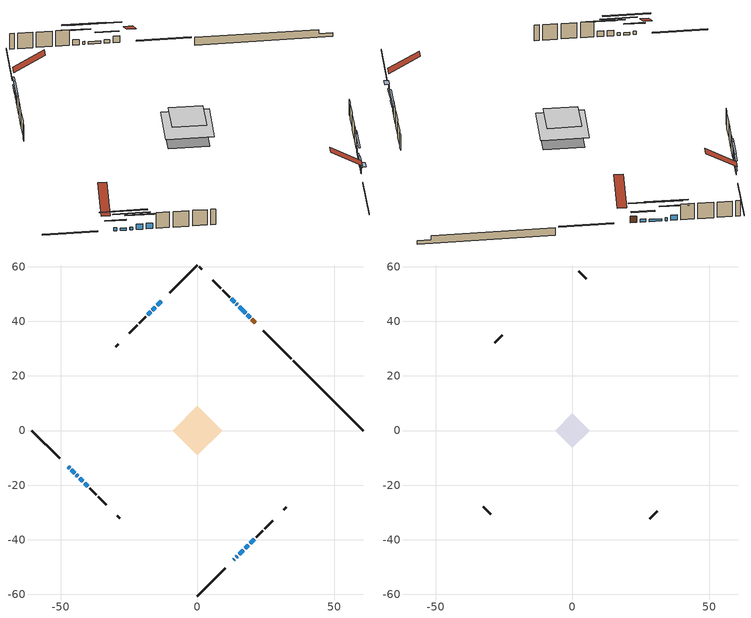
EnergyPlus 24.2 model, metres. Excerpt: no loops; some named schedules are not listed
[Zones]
conditioned space
 floor outside (Floor1 construction): -0.65,0 0,0.65 0.65,0 0,-0.65 z0.76
 floor adiabatic (AdiabaticFloorConstruction): -9.01,0 0,9.01 9.01,0 0,-9.01 z3.2
 floor foundation (Slab1 construction): -6.39,1.29 -1.29,6.39 6.39,-1.29 1.29,-6.39 z-1.68
 wall outside (RimJoist1 construction): 0,-60.62 10.24,-50.38 / -60.62,0 -50.38,-10.24 / 0,60.62 -10.24,50.38 / 34.39,26.23 24.15,36.47 z0.76:1.06
 wall outside (AdiabaticWallConstruction 1): 21.12,39.5 19.9,40.72 z0.76:2.79
 wall outside (AdiabaticWallConstruction): 13.27,-47.35 13.45,-47.17 / -17.17,43.45 -18.25,42.37 z0.76:2.79; 14.11,-46.51 14.61,-46.01 / 19.25,41.37 18.24,42.38 z0.76:1.78; 15.27,-45.35 16.83,-43.79 / 19.29,-41.33 20.85,-39.77 / 13.58,47.04 12.38,48.24 z0.76:2.39; -47.35,-13.27 -46.81,-13.81 / 14.63,45.99 14.24,46.38 z0.76:1.68; -13.27,47.35 -14.81,45.81 z0.76:1.98; 17.48,-43.14 18.63,-41.99 / -46.15,-14.47 -45,-15.62 / 17.59,43.03 15.29,45.33 / -44.35,-16.27 -43.81,-16.81 z0.76:1.52; -43.15,-17.47 -42,-18.62 z0.76:2.44; -41.35,-19.27 -40.16,-20.46 z0.76:2.46; -15.47,45.15 -16.51,44.11 z0.76:2.28
 wall outside (Wall1 construction): 21.51,-39.11 23.99,-36.63 / -39.5,-21.12 -37.02,-23.6 / -18.9,41.72 -21.38,39.24 / 11.72,48.9 9.24,51.38 z0.76:5.64
 wall outside (Wall2 construction): 24.65,-35.97 27.61,-33.01 / -36.37,-24.25 -33.41,-27.21 / -22.04,38.58 -25,35.62 / 8.58,52.04 5.62,55 z0.76:5.64
 wall outside (Wall4 construction): 31.67,-28.95 32.57,-28.05 / -29.34,-31.28 -28.44,-32.18 / -29.06,31.56 -29.97,30.65 / 1.56,59.06 0.66,59.96 z0.76:5.64
 wall foundation (FoundationWall1 construction): 35.05,25.57,-1.68 35.05,25.57,0.76 58.06,2.56,0.76 58.06,2.56,-0.61 60.62,0,-0.61 60.62,0,-1.68
 window (WindowConstruction 12): 13.27,-47.35 13.45,-47.17 z0.76:2.79
 window (WindowConstruction 7): 14.11,-46.51 14.61,-46.01 z0.76:1.77
 window (WindowConstruction 8): 15.27,-45.35 16.83,-43.79 z0.76:2.38
 window (WindowConstruction 9): -47.35,-13.27 -46.81,-13.81 z0.76:1.67
 window (WindowConstruction 10): -13.27,47.35 -14.81,45.81 z0.76:1.98
 window (WindowConstruction 11): 19.25,41.37 18.24,42.38 z0.76:1.77
 window (WindowConstruction 14): 17.49,-43.13 18.63,-41.99 z0.76:1.52
 window (WindowConstruction 15): -46.15,-14.47 -45,-15.61 z0.76:1.52
 window (WindowConstruction 16): 17.59,43.03 15.29,45.33 z0.76:1.52
 window (WindowConstruction 13): 14.63,45.99 14.24,46.38 z0.76:1.67
 window (WindowConstruction): 19.29,-41.33 20.85,-39.77 z0.76:2.38
 window (WindowConstruction 1): -44.35,-16.27 -43.81,-16.81 z0.76:1.52
 window (WindowConstruction 2): -43.15,-17.47 -42,-18.62 z0.76:2.44
 window (WindowConstruction 3): -41.35,-19.27 -40.16,-20.46 z0.76:2.46
 window (WindowConstruction 4): -15.47,45.15 -16.51,44.11 z0.76:2.28
 window (WindowConstruction 5): -17.17,43.45 -18.25,42.37 z0.76:2.79
 window (WindowConstruction 6): 13.58,47.04 12.38,48.24 z0.76:2.38
 door (Door): 21.12,39.5 19.9,40.72 z0.76:2.79
 ceiling adiabatic (AdiabaticFloorConstruction): 0,-9.01 9.01,0 0,9.01 -9.01,0 z3.2
attic - vented
 floor to conditioned space (Floor2 construction Reversed): -6.37,0 0,6.37 6.37,0 0,-6.37 z5.64
 wall outside (Wall3 construction): 28.26,-32.36 31.01,-29.61 / -32.75,-27.87 -30,-30.62 / -25.66,34.96 -28.41,32.21 / 4.97,55.65 2.22,58.4 z0.76:5.64
 roof outside (Roof1 construction): 12.61,-48.01,5.64 6.7,-42.09,10.52 4.98,-43.8,10.52 10.9,-49.72,5.64; -48.01,-12.61,5.64 -42.09,-6.7,10.52 -43.8,-4.98,10.52 -49.72,-10.9,5.64; -12.61,48.01,5.64 -6.7,42.09,10.52 -4.98,43.8,10.52 -10.9,49.72,5.64; 21.78,38.84,5.64 15.86,32.92,10.52 17.57,31.21,10.52 23.49,37.13,5.64
shading: 13.99,-46.63 12.73,-47.89 13.6,-48.75 14.85,-47.5 z3.55; 14.82,-45.8 13.9,-46.72 14.19,-47.02 15.11,-46.09 z2.07; 17.04,-43.58 15.05,-45.56 15.35,-45.86 17.33,-43.87 z2.68; -45.08,-15.54 -49.08,-11.54 -49.29,-11.76 -45.29,-15.75 z4.12; -15.03,45.59 -13.06,47.56 -13.27,47.77 -15.24,45.81 z2.28; 16.52,44.1 20.97,39.65 21.18,39.86 16.73,44.31 z4.22; 18.84,-41.77 17.27,-43.35 17.49,-43.56 19.06,-41.99 z1.82; -41.12,-19.5 -50.03,-10.58 -50.25,-10.8 -41.33,-19.71 z7.01; 11.41,49.21 21.47,39.15 21.68,39.36 11.62,49.42 z7.01; 10.36,50.26 18.51,42.11 18.73,42.32 10.57,50.47 z7.16; 22.79,-37.83 17.35,-43.27 17.64,-43.56 23.08,-38.12 z5.12; -40.58,-20.04 -47.58,-13.04 -47.79,-13.25 -40.79,-20.25 z6.09; -39.85,-20.77 -45.31,-15.31 -45.52,-15.52 -40.06,-20.99 z5.49; -38,-22.62 -43.5,-17.12 -43.71,-17.33 -38.21,-22.83 z5.51; -18.45,42.17 -13.53,47.09 -13.74,47.3 -18.66,42.38 z5.02; -20.18,40.44 -15.23,45.39 -15.44,45.6 -20.4,40.65 z5.53; 10.22,50.4 15.74,44.88 15.95,45.09 10.43,50.61 z5.44
[Building]
Building 1: Terrain=Suburbs
[Site:Location]
Halifax Intl AP_NS: Latitude {deg}=44.88; Longitude {deg}=-63.51; Time Zone {hr}=-4; Elevation {m}=145; Keep Site Location Information=Yes
[Site:GroundTemperature:Shallow]
3.15511, 1.33576, 1.19006, 2.05344, 5.51939, 8.9692, 11.96, 13.8546, 14.0156, 12.4746, 9.56009, 6.2161
[Site:WaterMainsTemperature]
Calculation Method=Schedule; Temperature Schedule=mains temperature schedule
[Material] Roughness=Rough; Thermal Absorptance=0.9
Name | Thickness {m} | Conductivity {W/m-K} | Density {kg/m3} | Specific Heat {J/kg-K} | Solar Absorptance | Visible Absorptance
asphalt or fiberglass shingles | 0.00635 | 0.162714 | 1121.4 | 1465.45 | 0.4 | 0.4
ceiling loosefill ins | 0.254 | 0.0480833 | 16.02 | 1046.75 | 0.7 | 0.7
ceiling stud and cavity | 0.1397 | 0.205005 | 65.682 | 1177.47 | 0.7 | 0.7
concrete 4.0 in. | 0.1016 | 1.803125 | 2242.8 | 837.4 | 0.7 | 0.7
concrete 8.0 in. | 0.2032 | 1.803125 | 2242.8 | 837.4 | 0.7 | 0.7
door material | 0.04445 | 0.0451087 | 512.64 | 1214.23 | 0.7 | 0.7
floor covering | 0.0127 | 0.0433444 | 54.468 | 1339.84 | 0.6 | 0.6
floor rigid ins | 0.103632 | 0.029427 | 32.04 | 1214.23 | 0.7 | 0.7
floor rigid ins 1; wall rigid ins 1 | 0.512978 | 0.029427 | 32.04 | 1214.23 | 0.7 | 0.7
floor stud and cavity | 0.1397 | 0.209225 | 92.3553 | 1139.71 | 0.7 | 0.7
floor stud and cavity 1 | 0.1397 | 1.75129 | 37.0049 | 1207.88 | 0.7 | 0.7
furniture material conditioned space 1 | 0.1524 | 0.115458 | 640.8 | 1214.23 | 0.6 | 0.6
gypsum board | 0.0127 | 0.160291 | 801 | 837.4 | 0.6 | 0.6
osb sheathing 0.5 in. | 0.0127 | 0.115458 | 512.64 | 1214.23 | 0.7 | 0.7
osb sheathing 0.75 in. | 0.01905 | 0.115458 | 512.64 | 1214.23 | 0.7 | 0.7
osb sheathing 2.0 in. | 0.0508 | 0.115458 | 512.64 | 1214.23 | 0.7 | 0.7
rim joist rigid ins; slab rigid ins; wall rigid ins | 0.051816 | 0.029427 | 32.04 | 1214.23 | 0.7 | 0.7
rim joist stud and cavity | 0.0508 | 0.0402607 | 125.044 | 1163.47 | 0.6 | 0.6
wall stud and cavity | 0.1397 | 0.165635 | 139.0536 | 1170.24 | 0.7 | 0.7
wall stud and cavity 1 | 0.1397 | 0.207153 | 139.0536 | 1170.24 | 0.7 | 0.7
wall stud and cavity 2 | 0.0889 | 6.9971 | 50.32683 | 1063.81 | 0.6 | 0.6
wall stud and cavity 3 | 0.1397 | 0.391346 | 139.0536 | 1170.24 | 0.7 | 0.7
wall stud and cavity 4 | 0.0889 | 0.380278 | 52.3479 | 1209.89 | 0.7 | 0.7
wall stud and cavity 5 | 0.0889 | 0.391764 | 83.0341 | 1211.67 | 0.7 | 0.7
wood siding | 0.0254 | 0.102417 | 544.68 | 1172.36 | 0.4 | 0.4
wood siding 1 | 0.00254 | 0.102417 | 544.68 | 1172.36 | 0.4 | 0.4
wood siding 2; wood siding 3; wood siding 4 | 0.0254 | 0.102417 | 544.68 | 1172.36 | 0.7 | 0.7
[WindowMaterial:SimpleGlazingSystem]
Name | U-Factor {W/m2-K} | Solar Heat Gain Coefficient
WindowMaterial | 1.94983 | 0.59
WindowMaterial 1 | 2.19284 | 0.43
WindowMaterial 10 | 2.109377 | 0.47
WindowMaterial 11 | 1.97765 | 0.56
WindowMaterial 12 | 2.0685 | 0.51
WindowMaterial 2 | 1.97992 | 0.57
WindowMaterial 3 | 1.975944 | 0.58
WindowMaterial 4 | 2.00036 | 0.56
WindowMaterial 5 | 2.06282 | 0.54
WindowMaterial 6 | 1.97822 | 0.57
WindowMaterial 7 | 2.14401 | 0.46
WindowMaterial 8 | 2.15423 | 0.46
WindowMaterial 9 | 2.061114 | 0.52
[Construction]
AdiabaticFloorConstruction: floor stud and cavity 1, floor rigid ins 1, osb sheathing 0.75 in., floor covering
AdiabaticWallConstruction: wood siding 3, wall rigid ins 1, wall stud and cavity 4, gypsum board
AdiabaticWallConstruction 1: wood siding 4, wall rigid ins 1, wall stud and cavity 4, gypsum board
Door: door material
Floor1 construction: floor stud and cavity, floor rigid ins, osb sheathing 0.75 in., floor covering
Floor2 construction Reversed: gypsum board, ceiling stud and cavity, ceiling loosefill ins
FoundationWall1 construction: concrete 8.0 in.
furniture construction conditioned space 1: furniture material conditioned space 1
PartitionWallConstruction: gypsum board, wall stud and cavity 5, gypsum board
RimJoist1 construction: wood siding 2, rim joist rigid ins, osb sheathing 2.0 in., rim joist stud and cavity
Roof1 construction: asphalt or fiberglass shingles
Slab1 construction: slab rigid ins, concrete 4.0 in.
Wall1 construction: wood siding, wall rigid ins, osb sheathing 0.5 in., wall stud and cavity, gypsum board
Wall2 construction: wood siding, wall rigid ins, osb sheathing 0.5 in., wall stud and cavity 1, gypsum board
Wall3 construction: wood siding 1, wall stud and cavity 2
Wall4 construction: wood siding, wall rigid ins, osb sheathing 0.5 in., wall stud and cavity 3, gypsum board
WindowConstruction; WindowConstruction 8: WindowMaterial
WindowConstruction 1: WindowMaterial 1
WindowConstruction 10: WindowMaterial 9
WindowConstruction 11; WindowConstruction 7: WindowMaterial 7
WindowConstruction 12: WindowMaterial 10
WindowConstruction 13: WindowMaterial 11
WindowConstruction 14; WindowConstruction 15; WindowConstruction 16: WindowMaterial 12
WindowConstruction 2: WindowMaterial 2
WindowConstruction 3: WindowMaterial 3
WindowConstruction 4: WindowMaterial 4
WindowConstruction 5: WindowMaterial 5
WindowConstruction 6: WindowMaterial 6
WindowConstruction 9: WindowMaterial 8
[Zone] Multiplier=1; Part of Total Floor Area=Yes
Name | Volume {m3}
attic - vented | 61.3337
conditioned space | 627.1
[Space]
Name | Zone | Volume {m3}
attic - vented 1 | attic - vented | 61.3337
conditioned space 1 | conditioned space | 627.1
[ZoneInfiltration:EffectiveLeakageArea]
infil attic - vented 1: Zone or Space=attic - vented 1; Schedule=Always On Discrete; Effective Air Leakage Area {cm2}=2905.07; Stack Coefficient=0.000678633; Wind Coefficient=1.7601e-05
[ZoneMixing]
whole house fan mix: Zone or Space=attic - vented; Schedule=Always On Continuous; Design Flow Rate Calculation Method=Flow/Zone; Design Flow Rate {m3/s}=0; Source Zone or Space=conditioned space
[SurfaceProperty:ExposedFoundationPerimeter]
Slab1: Exposed Perimeter Calculation Method=TotalExposedPerimeter; Total Exposed Perimeter {m}=36.16
[InternalMass] Zone or ZoneList=conditioned space; Space or SpaceList=conditioned space 1
Name | Construction | Surface Area {m2}
furniture mass conditioned space 1 | furniture construction conditioned space 1 | 96.5652
partition wall mass | PartitionWallConstruction | 241.413
[Lights]
interior lighting: Zone or ZoneList or Space or SpaceList=conditioned space 1; Schedule=interior lighting schedule; Design Level Calculation Method=LightingLevel; Lighting Level {W}=343.2; Return Air Fraction=0; Fraction Radiant=0.6; Fraction Visible=0.2; Fraction Replaceable=1
[People]
occupants: Zone or ZoneList or Space or SpaceList=conditioned space 1; Number of People Schedule=occupants schedule; Number of People Calculation Method=People; Number of People=3; Fraction Radiant=0.314171; Sensible Heat Fraction=0.56303; Activity Level Schedule=occupants activity schedule; Carbon Dioxide Generation Rate {m3/s-W}=0; Enable ASHRAE 55 Comfort Warnings=No; Mean Radiant Temperature Calculation Type=EnclosureAveraged
[ElectricEquipment] Zone or ZoneList or Space or SpaceList=conditioned space 1; Design Level Calculation Method=EquipmentLevel
Name | Schedule | Design Level {W} | Fraction Latent | Fraction Radiant | Fraction Lost
clothes dryer | clothes dryer schedule | 140.772 | 0.015 | 0.081 | 0.85
clothes washer | clothes washer schedule | 32.1985 | 0.03 | 0.162 | 0.7
cooking range | cooking range schedule | 215.147 | 0.08 | 0.432 | 0.2
dishwasher | dishwasher schedule | 66.8632 | 0.3 | 0.18 | 0.4
fridge | fridge schedule | 72.9452 | 0 | 0.6 | 0
mech vent bath fan 0 | mech vent bath fan 0 schedule | 75.3 | 0 | 0 | 1
mech vent house fan | mech vent house fan schedule | 36 | 0 | 0 | 0.5
mech vent house fan cfis | mech vent house fan cfis schedule | 0 | 0 | 0 | 0
misc plug loads | misc plug loads schedule | 494.7 | 0.045 | 0.513 | 0.1
whole house fan | Always On Discrete | 0 | 0 | 0 | 1
[OtherEquipment] Zone or ZoneList or Space or SpaceList=conditioned space 1; Design Level Calculation Method=EquipmentLevel
Name | Fuel Type | Schedule | Design Level {W} | Fraction Latent | Fraction Radiant | Fraction Lost
clothes dryer 1 | Electricity | clothes dryer schedule | 0 | 0.015 | 0.081 | 0.85
cooking range 1 | Electricity | cooking range schedule | 0 | 0.08 | 0.432 | 0.2
general water use latent | None | general water use schedule | 62.594 | 1 | 0 | 0
general water use sensible | None | general water use schedule | -61.6891 | 0 | 0.6 | 0
mech vent house fan latent load | None | Always On Discrete | 0 | 1 | 0 | 0
mech vent house fan sensible load | None | Always On Discrete | 0 | 0 | 0 | 0
water heater energy adjustment1 | Electricity | Always On Discrete | 0.01 | 0 | 0 | 1
[ZoneInfiltration:DesignFlowRate] Zone or ZoneList or Space or SpaceList=conditioned space 1; Schedule=Always On Discrete; Design Flow Rate Calculation Method=Flow/Zone; Design Flow Rate {m3/s}=0
infil flow; natural vent flow; whole house fan flow
[Foundation:Kiva]
Foundation Kiva 1: Initial Indoor Air Temperature {C}=18; Wall Height Above Grade {m}=0.759988; Wall Depth Below Slab {m}=0.2032
[Foundation:Kiva:Settings]
Soil Conductivity {W/m-K}=0.849921; Soil Density {kg/m3}=1842.3; Soil Specific Heat {J/kg-K}=418.7; Ground Solar Absorptivity=0.9; Ground Thermal Absorptivity=0.9; Ground Surface Roughness {m}=0.03; Far-Field Width {m}=40; Deep-Ground Boundary Condition=ZeroFlux; Deep-Ground Depth {m}=40; Minimum Cell Dimension {m}=0.2; Maximum Cell Growth Coefficient=3; Simulation Timestep=Timestep
[Exterior:Lights]
exterior lighting: Schedule=exterior lighting schedule; Design Level {W}=75.6
[Schedule:Constant]
Name | Hourly Value
Always On Continuous; mech vent house fan schedule; mech vent house fan cfis schedule; Always On Discrete | 1
occupants activity schedule | 117.228
fridge schedule | 0
[Schedule:Week:Daily]
interior lighting schedule Week Rule - Jan1-Jan27: interior lighting schedule day, interior lighting schedule day, interior lighting schedule day, interior lighting schedule day, interior lighting schedule day, interior lighting schedule day, interior lighting schedule day, interior lighting schedule default day, interior lighting schedule default day, interior lighting schedule default day, interior lighting schedule default day, interior lighting schedule default day
interior lighting schedule Week Rule - Jan28-Feb3: interior lighting schedule day, interior lighting schedule day, interior lighting schedule day, interior lighting schedule day, interior lighting schedule day 1, interior lighting schedule day 1, interior lighting schedule day 1, interior lighting schedule default day, interior lighting schedule default day, interior lighting schedule default day, interior lighting schedule default day, interior lighting schedule default day
interior lighting schedule Week Rule - Feb4-Feb24: interior lighting schedule day 1, interior lighting schedule day 1, interior lighting schedule day 1, interior lighting schedule day 1, interior lighting schedule day 1, interior lighting schedule day 1, interior lighting schedule day 1, interior lighting schedule default day, interior lighting schedule default day, interior lighting schedule default day, interior lighting schedule default day, interior lighting schedule default day
interior lighting schedule Week Rule - Feb25-Mar3: interior lighting schedule day 1, interior lighting schedule day 1, interior lighting schedule day 1, interior lighting schedule day 1, interior lighting schedule day 2, interior lighting schedule day 2, interior lighting schedule day 2, interior lighting schedule default day, interior lighting schedule default day, interior lighting schedule default day, interior lighting schedule default day, interior lighting schedule default day
interior lighting schedule Week Rule - Mar4-Mar31: interior lighting schedule day 2, interior lighting schedule day 2, interior lighting schedule day 2, interior lighting schedule day 2, interior lighting schedule day 2, interior lighting schedule day 2, interior lighting schedule day 2, interior lighting schedule default day, interior lighting schedule default day, interior lighting schedule default day, interior lighting schedule default day, interior lighting schedule default day
interior lighting schedule Week Rule - Apr1-Apr28: interior lighting schedule day 3, interior lighting schedule day 3, interior lighting schedule day 3, interior lighting schedule day 3, interior lighting schedule day 3, interior lighting schedule day 3, interior lighting schedule day 3, interior lighting schedule default day, interior lighting schedule default day, interior lighting schedule default day, interior lighting schedule default day, interior lighting schedule default day
interior lighting schedule Week Rule - Apr29-May5: interior lighting schedule day 3, interior lighting schedule day 3, interior lighting schedule day 4, interior lighting schedule day 4, interior lighting schedule day 4, interior lighting schedule day 4, interior lighting schedule day 4, interior lighting schedule default day, interior lighting schedule default day, interior lighting schedule default day, interior lighting schedule default day, interior lighting schedule default day
interior lighting schedule Week Rule - May6-May26: interior lighting schedule day 4, interior lighting schedule day 4, interior lighting schedule day 4, interior lighting schedule day 4, interior lighting schedule day 4, interior lighting schedule day 4, interior lighting schedule day 4, interior lighting schedule default day, interior lighting schedule default day, interior lighting schedule default day, interior lighting schedule default day, interior lighting schedule default day
interior lighting schedule Week Rule - May27-Jun2: interior lighting schedule day 4, interior lighting schedule day 4, interior lighting schedule day 4, interior lighting schedule day 4, interior lighting schedule day 4, interior lighting schedule day 5, interior lighting schedule day 5, interior lighting schedule default day, interior lighting schedule default day, interior lighting schedule default day, interior lighting schedule default day, interior lighting schedule default day
interior lighting schedule Week Rule - Jun3-Jun30: interior lighting schedule day 5, interior lighting schedule day 5, interior lighting schedule day 5, interior lighting schedule day 5, interior lighting schedule day 5, interior lighting schedule day 5, interior lighting schedule day 5, interior lighting schedule default day, interior lighting schedule default day, interior lighting schedule default day, interior lighting schedule default day, interior lighting schedule default day
interior lighting schedule Week Rule - Jul1-Jul28: interior lighting schedule day 6, interior lighting schedule day 6, interior lighting schedule day 6, interior lighting schedule day 6, interior lighting schedule day 6, interior lighting schedule day 6, interior lighting schedule day 6, interior lighting schedule default day, interior lighting schedule default day, interior lighting schedule default day, interior lighting schedule default day, interior lighting schedule default day
interior lighting schedule Week Rule - Jul29-Aug4: interior lighting schedule day 6, interior lighting schedule day 6, interior lighting schedule day 6, interior lighting schedule day 7, interior lighting schedule day 7, interior lighting schedule day 7, interior lighting schedule day 7, interior lighting schedule default day, interior lighting schedule default day, interior lighting schedule default day, interior lighting schedule default day, interior lighting schedule default day
interior lighting schedule Week Rule - Aug5-Aug25: interior lighting schedule day 7, interior lighting schedule day 7, interior lighting schedule day 7, interior lighting schedule day 7, interior lighting schedule day 7, interior lighting schedule day 7, interior lighting schedule day 7, interior lighting schedule default day, interior lighting schedule default day, interior lighting schedule default day, interior lighting schedule default day, interior lighting schedule default day
interior lighting schedule Week Rule - Aug26-Sep1: interior lighting schedule day 7, interior lighting schedule day 7, interior lighting schedule day 7, interior lighting schedule day 7, interior lighting schedule day 7, interior lighting schedule day 7, interior lighting schedule day 8, interior lighting schedule default day, interior lighting schedule default day, interior lighting schedule default day, interior lighting schedule default day, interior lighting schedule default day
interior lighting schedule Week Rule - Sep2-Sep29: interior lighting schedule day 8, interior lighting schedule day 8, interior lighting schedule day 8, interior lighting schedule day 8, interior lighting schedule day 8, interior lighting schedule day 8, interior lighting schedule day 8, interior lighting schedule default day, interior lighting schedule default day, interior lighting schedule default day, interior lighting schedule default day, interior lighting schedule default day
interior lighting schedule Week Rule - Sep30-Oct6: interior lighting schedule day 8, interior lighting schedule day 9, interior lighting schedule day 9, interior lighting schedule day 9, interior lighting schedule day 9, interior lighting schedule day 9, interior lighting schedule day 9, interior lighting schedule default day, interior lighting schedule default day, interior lighting schedule default day, interior lighting schedule default day, interior lighting schedule default day
interior lighting schedule Week Rule - Oct7-Oct27: interior lighting schedule day 9, interior lighting schedule day 9, interior lighting schedule day 9, interior lighting schedule day 9, interior lighting schedule day 9, interior lighting schedule day 9, interior lighting schedule day 9, interior lighting schedule default day, interior lighting schedule default day, interior lighting schedule default day, interior lighting schedule default day, interior lighting schedule default day
interior lighting schedule Week Rule - Oct28-Nov3: interior lighting schedule day 9, interior lighting schedule day 9, interior lighting schedule day 9, interior lighting schedule day 9, interior lighting schedule day 10, interior lighting schedule day 10, interior lighting schedule day 10, interior lighting schedule default day, interior lighting schedule default day, interior lighting schedule default day, interior lighting schedule default day, interior lighting schedule default day
interior lighting schedule Week Rule - Nov4-Nov24: interior lighting schedule day 10, interior lighting schedule day 10, interior lighting schedule day 10, interior lighting schedule day 10, interior lighting schedule day 10, interior lighting schedule day 10, interior lighting schedule day 10, interior lighting schedule default day, interior lighting schedule default day, interior lighting schedule default day, interior lighting schedule default day, interior lighting schedule default day
interior lighting schedule Week Rule - Nov25-Dec1: interior lighting schedule day 10, interior lighting schedule day 10, interior lighting schedule day 10, interior lighting schedule day 10, interior lighting schedule day 10, interior lighting schedule day 10, interior lighting schedule day 11, interior lighting schedule default day, interior lighting schedule default day, interior lighting schedule default day, interior lighting schedule default day, interior lighting schedule default day
interior lighting schedule Week Rule - Dec2-Dec31: interior lighting schedule day 11, interior lighting schedule day 11, interior lighting schedule day 11, interior lighting schedule day 11, interior lighting schedule day 11, interior lighting schedule day 11, interior lighting schedule day 11, interior lighting schedule default day, interior lighting schedule default day, interior lighting schedule default day, interior lighting schedule default day, interior lighting schedule default day
occupants schedule Week Rule - Jan1-Dec31: occupants schedule day, occupants schedule day, occupants schedule day, occupants schedule day, occupants schedule day, occupants schedule day, occupants schedule day, occupants schedule default day, occupants schedule default day, occupants schedule default day, occupants schedule default day, occupants schedule default day
clothes dryer schedule Week Rule - Jan1-Dec31: clothes dryer schedule day, clothes dryer schedule day, clothes dryer schedule day, clothes dryer schedule day, clothes dryer schedule day, clothes dryer schedule day, clothes dryer schedule day, clothes dryer schedule default day, clothes dryer schedule default day, clothes dryer schedule default day, clothes dryer schedule default day, clothes dryer schedule default day
clothes washer schedule Week Rule - Jan1-Dec31: clothes washer schedule day, clothes washer schedule day, clothes washer schedule day, clothes washer schedule day, clothes washer schedule day, clothes washer schedule day, clothes washer schedule day, clothes washer schedule default day, clothes washer schedule default day, clothes washer schedule default day, clothes washer schedule default day, clothes washer schedule default day
cooking range schedule Week Rule - Jan1-Dec31: cooking range schedule day, cooking range schedule day, cooking range schedule day, cooking range schedule day, cooking range schedule day, cooking range schedule day, cooking range schedule day, cooking range schedule default day, cooking range schedule default day, cooking range schedule default day, cooking range schedule default day, cooking range schedule default day
dishwasher schedule Week Rule - Jan1-Dec31: dishwasher schedule day, dishwasher schedule day, dishwasher schedule day, dishwasher schedule day, dishwasher schedule day, dishwasher schedule day, dishwasher schedule day, dishwasher schedule default day, dishwasher schedule default day, dishwasher schedule default day, dishwasher schedule default day, dishwasher schedule default day
mech vent bath fan 0 schedule Week Rule - Jan1-Dec31: mech vent bath fan 0 schedule day, mech vent bath fan 0 schedule day, mech vent bath fan 0 schedule day, mech vent bath fan 0 schedule day, mech vent bath fan 0 schedule day, mech vent bath fan 0 schedule day, mech vent bath fan 0 schedule day, mech vent bath fan 0 schedule default day, mech vent bath fan 0 schedule default day, mech vent bath fan 0 schedule default day, mech vent bath fan 0 schedule default day, mech vent bath fan 0 schedule default day
misc plug loads schedule Week Rule - Jan1-Dec31: misc plug loads schedule day, misc plug loads schedule day, misc plug loads schedule day, misc plug loads schedule day, misc plug loads schedule day, misc plug loads schedule day, misc plug loads schedule day, misc plug loads schedule default day, misc plug loads schedule default day, misc plug loads schedule default day, misc plug loads schedule default day, misc plug loads schedule default day
general water use schedule Week Rule - Jan1-Dec31: general water use schedule day, general water use schedule day, general water use schedule day, general water use schedule day, general water use schedule day, general water use schedule day, general water use schedule day, general water use schedule default day, general water use schedule default day, general water use schedule default day, general water use schedule default day, general water use schedule default day
exterior lighting schedule Week Rule - Jan1-Jan27: exterior lighting schedule day, exterior lighting schedule day, exterior lighting schedule day, exterior lighting schedule day, exterior lighting schedule day, exterior lighting schedule day, exterior lighting schedule day, exterior lighting schedule default day, exterior lighting schedule default day, exterior lighting schedule default day, exterior lighting schedule default day, exterior lighting schedule default day
exterior lighting schedule Week Rule - Jan28-Feb3: exterior lighting schedule day, exterior lighting schedule day, exterior lighting schedule day, exterior lighting schedule day, exterior lighting schedule day 1, exterior lighting schedule day 1, exterior lighting schedule day 1, exterior lighting schedule default day, exterior lighting schedule default day, exterior lighting schedule default day, exterior lighting schedule default day, exterior lighting schedule default day
exterior lighting schedule Week Rule - Feb4-Feb24: exterior lighting schedule day 1, exterior lighting schedule day 1, exterior lighting schedule day 1, exterior lighting schedule day 1, exterior lighting schedule day 1, exterior lighting schedule day 1, exterior lighting schedule day 1, exterior lighting schedule default day, exterior lighting schedule default day, exterior lighting schedule default day, exterior lighting schedule default day, exterior lighting schedule default day
exterior lighting schedule Week Rule - Feb25-Mar3: exterior lighting schedule day 1, exterior lighting schedule day 1, exterior lighting schedule day 1, exterior lighting schedule day 1, exterior lighting schedule day 2, exterior lighting schedule day 2, exterior lighting schedule day 2, exterior lighting schedule default day, exterior lighting schedule default day, exterior lighting schedule default day, exterior lighting schedule default day, exterior lighting schedule default day
exterior lighting schedule Week Rule - Mar4-Mar31: exterior lighting schedule day 2, exterior lighting schedule day 2, exterior lighting schedule day 2, exterior lighting schedule day 2, exterior lighting schedule day 2, exterior lighting schedule day 2, exterior lighting schedule day 2, exterior lighting schedule default day, exterior lighting schedule default day, exterior lighting schedule default day, exterior lighting schedule default day, exterior lighting schedule default day
exterior lighting schedule Week Rule - Apr1-Apr28: exterior lighting schedule day 3, exterior lighting schedule day 3, exterior lighting schedule day 3, exterior lighting schedule day 3, exterior lighting schedule day 3, exterior lighting schedule day 3, exterior lighting schedule day 3, exterior lighting schedule default day, exterior lighting schedule default day, exterior lighting schedule default day, exterior lighting schedule default day, exterior lighting schedule default day
exterior lighting schedule Week Rule - Apr29-May5: exterior lighting schedule day 3, exterior lighting schedule day 3, exterior lighting schedule day 4, exterior lighting schedule day 4, exterior lighting schedule day 4, exterior lighting schedule day 4, exterior lighting schedule day 4, exterior lighting schedule default day, exterior lighting schedule default day, exterior lighting schedule default day, exterior lighting schedule default day, exterior lighting schedule default day
exterior lighting schedule Week Rule - May6-May26: exterior lighting schedule day 4, exterior lighting schedule day 4, exterior lighting schedule day 4, exterior lighting schedule day 4, exterior lighting schedule day 4, exterior lighting schedule day 4, exterior lighting schedule day 4, exterior lighting schedule default day, exterior lighting schedule default day, exterior lighting schedule default day, exterior lighting schedule default day, exterior lighting schedule default day
exterior lighting schedule Week Rule - May27-Jun2: exterior lighting schedule day 4, exterior lighting schedule day 4, exterior lighting schedule day 4, exterior lighting schedule day 4, exterior lighting schedule day 4, exterior lighting schedule day 5, exterior lighting schedule day 5, exterior lighting schedule default day, exterior lighting schedule default day, exterior lighting schedule default day, exterior lighting schedule default day, exterior lighting schedule default day
exterior lighting schedule Week Rule - Jun3-Jun30: exterior lighting schedule day 5, exterior lighting schedule day 5, exterior lighting schedule day 5, exterior lighting schedule day 5, exterior lighting schedule day 5, exterior lighting schedule day 5, exterior lighting schedule day 5, exterior lighting schedule default day, exterior lighting schedule default day, exterior lighting schedule default day, exterior lighting schedule default day, exterior lighting schedule default day
exterior lighting schedule Week Rule - Jul1-Jul28: exterior lighting schedule day 6, exterior lighting schedule day 6, exterior lighting schedule day 6, exterior lighting schedule day 6, exterior lighting schedule day 6, exterior lighting schedule day 6, exterior lighting schedule day 6, exterior lighting schedule default day, exterior lighting schedule default day, exterior lighting schedule default day, exterior lighting schedule default day, exterior lighting schedule default day
exterior lighting schedule Week Rule - Jul29-Aug4: exterior lighting schedule day 6, exterior lighting schedule day 6, exterior lighting schedule day 6, exterior lighting schedule day 7, exterior lighting schedule day 7, exterior lighting schedule day 7, exterior lighting schedule day 7, exterior lighting schedule default day, exterior lighting schedule default day, exterior lighting schedule default day, exterior lighting schedule default day, exterior lighting schedule default day
exterior lighting schedule Week Rule - Aug5-Aug25: exterior lighting schedule day 7, exterior lighting schedule day 7, exterior lighting schedule day 7, exterior lighting schedule day 7, exterior lighting schedule day 7, exterior lighting schedule day 7, exterior lighting schedule day 7, exterior lighting schedule default day, exterior lighting schedule default day, exterior lighting schedule default day, exterior lighting schedule default day, exterior lighting schedule default day
exterior lighting schedule Week Rule - Aug26-Sep1: exterior lighting schedule day 7, exterior lighting schedule day 7, exterior lighting schedule day 7, exterior lighting schedule day 7, exterior lighting schedule day 7, exterior lighting schedule day 7, exterior lighting schedule day 8, exterior lighting schedule default day, exterior lighting schedule default day, exterior lighting schedule default day, exterior lighting schedule default day, exterior lighting schedule default day
exterior lighting schedule Week Rule - Sep2-Sep29: exterior lighting schedule day 8, exterior lighting schedule day 8, exterior lighting schedule day 8, exterior lighting schedule day 8, exterior lighting schedule day 8, exterior lighting schedule day 8, exterior lighting schedule day 8, exterior lighting schedule default day, exterior lighting schedule default day, exterior lighting schedule default day, exterior lighting schedule default day, exterior lighting schedule default day
[Schedule:Year]
interior lighting schedule: interior lighting schedule Week Rule - Jan1-Jan27, 1, 1, 1, 27, interior lighting schedule Week Rule - Jan28-Feb3, 1, 28, 2, 3, interior lighting schedule Week Rule - Feb4-Feb24, 2, 4, 2, 24, interior lighting schedule Week Rule - Feb25-Mar3, 2, 25, 3, 3, interior lighting schedule Week Rule - Mar4-Mar31, 3, 4, 3, 31, interior lighting schedule Week Rule - Apr1-Apr28, 4, 1, 4, 28, interior lighting schedule Week Rule - Apr29-May5, 4, 29, 5, 5, interior lighting schedule Week Rule - May6-May26, 5, 6, 5, 26, interior lighting schedule Week Rule - May27-Jun2, 5, 27, 6, 2, interior lighting schedule Week Rule - Jun3-Jun30, 6, 3, 6, 30, interior lighting schedule Week Rule - Jul1-Jul28, 7, 1, 7, 28, interior lighting schedule Week Rule - Jul29-Aug4, 7, 29, 8, 4, interior lighting schedule Week Rule - Aug5-Aug25, 8, 5, 8, 25, interior lighting schedule Week Rule - Aug26-Sep1, 8, 26, 9, 1, interior lighting schedule Week Rule - Sep2-Sep29, 9, 2, 9, 29, interior lighting schedule Week Rule - Sep30-Oct6, 9, 30, 10, 6, interior lighting schedule Week Rule - Oct7-Oct27, 10, 7, 10, 27, interior lighting schedule Week Rule - Oct28-Nov3, 10, 28, 11, 3, interior lighting schedule Week Rule - Nov4-Nov24, 11, 4, 11, 24, interior lighting schedule Week Rule - Nov25-Dec1, 11, 25, 12, 1, interior lighting schedule Week Rule - Dec2-Dec31, 12, 2, 12, 31
occupants schedule: occupants schedule Week Rule - Jan1-Dec31, 1, 1, 12, 31
clothes dryer schedule: clothes dryer schedule Week Rule - Jan1-Dec31, 1, 1, 12, 31
clothes washer schedule: clothes washer schedule Week Rule - Jan1-Dec31, 1, 1, 12, 31
cooking range schedule: cooking range schedule Week Rule - Jan1-Dec31, 1, 1, 12, 31
dishwasher schedule: dishwasher schedule Week Rule - Jan1-Dec31, 1, 1, 12, 31
mech vent bath fan 0 schedule: mech vent bath fan 0 schedule Week Rule - Jan1-Dec31, 1, 1, 12, 31
misc plug loads schedule: misc plug loads schedule Week Rule - Jan1-Dec31, 1, 1, 12, 31
general water use schedule: general water use schedule Week Rule - Jan1-Dec31, 1, 1, 12, 31
exterior lighting schedule: exterior lighting schedule Week Rule - Jan1-Jan27, 1, 1, 1, 27, exterior lighting schedule Week Rule - Jan28-Feb3, 1, 28, 2, 3, exterior lighting schedule Week Rule - Feb4-Feb24, 2, 4, 2, 24, exterior lighting schedule Week Rule - Feb25-Mar3, 2, 25, 3, 3, exterior lighting schedule Week Rule - Mar4-Mar31, 3, 4, 3, 31, exterior lighting schedule Week Rule - Apr1-Apr28, 4, 1, 4, 28, exterior lighting schedule Week Rule - Apr29-May5, 4, 29, 5, 5, exterior lighting schedule Week Rule - May6-May26, 5, 6, 5, 26, exterior lighting schedule Week Rule - May27-Jun2, 5, 27, 6, 2, exterior lighting schedule Week Rule - Jun3-Jun30, 6, 3, 6, 30, exterior lighting schedule Week Rule - Jul1-Jul28, 7, 1, 7, 28, exterior lighting schedule Week Rule - Jul29-Aug4, 7, 29, 8, 4, exterior lighting schedule Week Rule - Aug5-Aug25, 8, 5, 8, 25, exterior lighting schedule Week Rule - Aug26-Sep1, 8, 26, 9, 1, exterior lighting schedule Week Rule - Sep2-Sep29, 9, 2, 9, 29, exterior lighting schedule Week Rule - Sep30-Oct6, 9, 30, 10, 6, exterior lighting schedule Week Rule - Oct7-Oct27, 10, 7, 10, 27, exterior lighting schedule Week Rule - Oct28-Nov3, 10, 28, 11, 3, exterior lighting schedule Week Rule - Nov4-Nov24, 11, 4, 11, 24, exterior lighting schedule Week Rule - Nov25-Dec1, 11, 25, 12, 1, exterior lighting schedule Week Rule - Dec2-Dec31, 12, 2, 12, 31
[Schedule:Compact]
mains temperature schedule: Through: 01/01, For: AllDays, Until: 24:00, 7.41, Through: 01/02, For: AllDays, Until: 24:00, 7.34833, Through: 01/03, For: AllDays, Until: 24:00, 7.28778, Through: 01/04, For: AllDays, Until: 24:00, 7.22889, Through: 01/05, For: AllDays, Until: 24:00, 7.17056, Through: 01/06, For: AllDays, Until: 24:00, 7.11333, Through: 01/07, For: AllDays, Until: 24:00, 7.05722, Through: 01/08, For: AllDays, Until: 24:00, 7.00167, Through: 01/09, For: AllDays, Until: 24:00, 6.94778, Through: 01/10, For: AllDays, Until: 24:00, 6.895, Through: 01/11, For: AllDays, Until: 24:00, 6.84333, Through: 01/12, For: AllDays, Until: 24:00, 6.79278, Through: 01/13, For: AllDays, Until: 24:00, 6.74389, Through: 01/14, For: AllDays, Until: 24:00, 6.69556, Through: 01/15, For: AllDays, Until: 24:00, 6.64889, Through: 01/16, For: AllDays, Until: 24:00, 6.60278, Through: 01/17, For: AllDays, Until: 24:00, 6.55833, Through: 01/18, For: AllDays, Until: 24:00, 6.515, Through: 01/19, For: AllDays, Until: 24:00, 6.47333, Through: 01/20, For: AllDays, Until: 24:00, 6.43278, Through: 01/21, For: AllDays, Until: 24:00, 6.39333, Through: 01/22, For: AllDays, Until: 24:00, 6.355, Through: 01/23, For: AllDays, Until: 24:00, 6.31833, Through: 01/24, For: AllDays, Until: 24:00, 6.28278, Through: 01/25, For: AllDays, Until: 24:00, 6.24889, Through: 01/26, For: AllDays, Until: 24:00, 6.21611, Through: 01/27, For: AllDays, Until: 24:00, 6.18444, Through: 01/28, For: AllDays, Until: 24:00, 6.15444, Through: 01/29, For: AllDays, Until: 24:00, 6.12556, Through: 01/30, For: AllDays, Until: 24:00, 6.09833, Through: 01/31, For: AllDays, Until: 24:00, 6.07222, Through: 02/01, For: AllDays, Until: 24:00, 6.04778, Through: 02/02, For: AllDays, Until: 24:00, 6.02444, Through: 02/03, For: AllDays, Until: 24:00, 6.00278, Through: 02/04, For: AllDays, Until: 24:00, 5.98222, Through: 02/05, For: AllDays, Until: 24:00, 5.96333, Through: 02/06, For: AllDays, Until: 24:00, 5.94556, Through: 02/07, For: AllDays, Until: 24:00, 5.92944, Through: 02/08, For: AllDays, Until: 24:00, 5.915, Through: 02/09, For: AllDays, Until: 24:00, 5.90167, Through: 02/10, For: AllDays, Until: 24:00, 5.89, Through: 02/11, For: AllDays, Until: 24:00, 5.87944, Through: 02/12, For: AllDays, Until: 24:00, 5.87056, Through: 02/13, For: AllDays, Until: 24:00, 5.86333, Through: 02/14, For: AllDays, Until: 24:00, 5.85722, Through: 02/15, For: AllDays, Until: 24:00, 5.85278, Through: 02/16, For: AllDays, Until: 24:00, 5.84944, Through: 02/17, For: AllDays, Until: 24:00, 5.84833, Through: 02/18, For: AllDays, Until: 24:00, 5.84778, Through: 02/19, For: AllDays, Until: 24:00, 5.84944, Through: 02/20, For: AllDays, Until: 24:00, 5.85167, Through: 02/21, For: AllDays, Until: 24:00, 5.85611, Through: 02/22, For: AllDays, Until: 24:00, 5.86167, Through: 02/23, For: AllDays, Until: 24:00, 5.86889, Through: 02/24, For: AllDays, Until: 24:00, 5.87722, Through: 02/25, For: AllDays, Until: 24:00, 5.88722, Through: 02/26, For: AllDays, Until: 24:00, 5.89889, Through: 02/27, For: AllDays, Until: 24:00, 5.91167, Through: 02/28, For: AllDays, Until: 24:00, 5.92611, Through: 03/01, For: AllDays, Until: 24:00, 5.94222, Through: 03/02, For: AllDays, Until: 24:00, 5.95944, Through: 03/03, For: AllDays, Until: 24:00, 5.97778, Through: 03/04, For: AllDays, Until: 24:00, 5.99778, Through: 03/05, For: AllDays, Until: 24:00, 6.01944, Through: 03/06, For: AllDays, Until: 24:00, 6.04222, Through: 03/07, For: AllDays, Until: 24:00, 6.06667, Through: 03/08, For: AllDays, Until: 24:00, 6.09222, Through: 03/09, For: AllDays, Until: 24:00, 6.11944, Through: 03/10, For: AllDays, Until: 24:00, 6.14778, Through: 03/11, For: AllDays, Until: 24:00, 6.17722, Through: 03/12, For: AllDays, Until: 24:00, 6.20833, Through: 03/13, For: AllDays, Until: 24:00, 6.24111, Through: 03/14, For: AllDays, Until: 24:00, 6.275, Through: 03/15, For: AllDays, Until: 24:00, 6.31, Through: 03/16, For: AllDays, Until: 24:00, 6.34667, Through: 03/17, For: AllDays, Until: 24:00, 6.38444, Through: 03/18, For: AllDays, Until: 24:00, 6.42333, Through: 03/19, For: AllDays, Until: 24:00, 6.46389, Through: 03/20, For: AllDays, Until: 24:00, 6.50556, Through: 03/21, For: AllDays, Until: 24:00, 6.54833, Through: 03/22, For: AllDays, Until: 24:00, 6.59278, Through: 03/23, For: AllDays, Until: 24:00, 6.63833, Through: 03/24, For: AllDays, Until: 24:00, 6.685, Through: 03/25, For: AllDays, Until: 24:00, 6.73278, Through: 03/26, For: AllDays, Until: 24:00, 6.78167, Through: 03/27, For: AllDays, Until: 24:00, 6.83167, Through: 03/28, For: AllDays, Until: 24:00, 6.88333, Through: 03/29, For: AllDays, Until: 24:00, 6.93611, Through: 03/30, For: AllDays, Until: 24:00, 6.98944, Through: 03/31, For: AllDays, Until: 24:00, 7.04444, Through: 04/01, For: AllDays, Until: 24:00, 7.1, Through: 04/02, For: AllDays, Until: 24:00, 7.15722, Through: 04/03, For: AllDays, Until: 24:00, 7.21556, Through: 04/04, For: AllDays, Until: 24:00, 7.27444, Through: 04/05, For: AllDays, Until: 24:00, 7.33444, Through: 04/06, For: AllDays, Until: 24:00, 7.39556, Through: 04/07, For: AllDays, Until: 24:00, 7.45778, Through: 04/08, For: AllDays, Until: 24:00, 7.52111, Through: 04/09, For: AllDays, Until: 24:00, 7.585, Through: 04/10, For: AllDays, Until: 24:00, 7.65, Through: 04/11, For: AllDays, Until: 24:00, 7.71611, Through: 04/12, For: AllDays, Until: 24:00, 7.78333, Through: 04/13, For: AllDays, Until: 24:00, 7.85111, Through: 04/14, For: AllDays, Until: 24:00, 7.91944, Through: 04/15, For: AllDays, Until: 24:00, 7.98889, Through: 04/16, For: AllDays, Until: 24:00, 8.05944, Through: 04/17, For: AllDays, Until: 24:00, 8.13056, Through: 04/18, For: AllDays, Until: 24:00, 8.20222, Through: 04/19, For: AllDays, Until: 24:00, 8.275, Through: 04/20, For: AllDays, Until: 24:00, 8.34833, Through: 04/21, For: AllDays, Until: 24:00, 8.42222, Through: 04/22, For: AllDays, Until: 24:00, 8.49722, Through: 04/23, For: AllDays, Until: 24:00, 8.57278, Through: 04/24, For: AllDays, Until: 24:00, 8.64889, Through: 04/25, For: AllDays, Until: 24:00, 8.72556, Through: 04/26, For: AllDays, Until: 24:00, 8.80278, Through: 04/27, For: AllDays, Until: 24:00, 8.88111, Through: 04/28, For: AllDays, Until: 24:00, 8.95944, Through: 04/29, For: AllDays, Until: 24:00, 9.03833, Through: 04/30, For: AllDays, Until: 24:00, 9.11778, Through: 05/01, For: AllDays, Until: 24:00, 9.19778, Through: 05/02, For: AllDays, Until: 24:00, 9.27833, Through: 05/03, For: AllDays, Until: 24:00, 9.35944, Through: 05/04, For: AllDays, Until: 24:00, 9.44056, Through: 05/05, For: AllDays, Until: 24:00, 9.52278, Through: 05/06, For: AllDays, Until: 24:00, 9.60444, Through: 05/07, For: AllDays, Until: 24:00, 9.68722, Through: 05/08, For: AllDays, Until: 24:00, 9.77, Through: 05/09, For: AllDays, Until: 24:00, 9.85278, Through: 05/10, For: AllDays, Until: 24:00, 9.93611, Through: 05/11, For: AllDays, Until: 24:00, 10.02, Through: 05/12, For: AllDays, Until: 24:00, 10.1039, Through: 05/13, For: AllDays, Until: 24:00, 10.1878, Through: 05/14, For: AllDays, Until: 24:00, 10.2722, Through: 05/15, For: AllDays, Until: 24:00, 10.3561, Through: 05/16, For: AllDays, Until: 24:00, 10.4406, Through: 05/17, For: AllDays, Until: 24:00, 10.5256, Through: 05/18, For: AllDays, Until: 24:00, 10.61, Through: 05/19, For: AllDays, Until: 24:00, 10.6944, Through: 05/20, For: AllDays, Until: 24:00, 10.7794, Through: 05/21, For: AllDays, Until: 24:00, 10.8639, Through: 05/22, For: AllDays, Until: 24:00, 10.9489, Through: 05/23, For: AllDays, Until: 24:00, 11.0333, Through: 05/24, For: AllDays, Until: 24:00, 11.1178, Through: 05/25, For: AllDays, Until: 24:00, 11.2022, Through: 05/26, For: AllDays, Until: 24:00, 11.2867, Through: 05/27, For: AllDays, Until: 24:00, 11.3711, Through: 05/28, For: AllDays, Until: 24:00, 11.455, Through: 05/29, For: AllDays, Until: 24:00, 11.5389, Through: 05/30, For: AllDays, Until: 24:00, 11.6222, Through: 05/31, For: AllDays, Until: 24:00, 11.7056, Through: 06/01, For: AllDays, Until: 24:00, 11.7883, Through: 06/02, For: AllDays, Until: 24:00, 11.8711, Through: 06/03, For: AllDays, Until: 24:00, 11.9539, Through: 06/04, For: AllDays, Until: 24:00, 12.0356, Through: 06/05, For: AllDays, Until: 24:00, 12.1172, Through: 06/06, For: AllDays, Until: 24:00, 12.1989, Through: 06/07, For: AllDays, Until: 24:00, 12.2794, Through: 06/08, For: AllDays, Until: 24:00, 12.36, Through: 06/09, For: AllDays, Until: 24:00, 12.44, Through: 06/10, For: AllDays, Until: 24:00, 12.5194, Through: 06/11, For: AllDays, Until: 24:00, 12.5983, Through: 06/12, For: AllDays, Until: 24:00, 12.6767, Through: 06/13, For: AllDays, Until: 24:00, 12.7544, Through: 06/14, For: AllDays, Until: 24:00, 12.8317, Through: 06/15, For: AllDays, Until: 24:00, 12.9083, Through: 06/16, For: AllDays, Until: 24:00, 12.9844, Through: 06/17, For: AllDays, Until: 24:00, 13.0594, Through: 06/18, For: AllDays, Until: 24:00, 13.1344, Through: 06/19, For: AllDays, Until: 24:00, 13.2083, Through: 06/20, For: AllDays, Until: 24:00, 13.2811, Through: 06/21, For: AllDays, Until: 24:00, 13.3539, Through: 06/22, For: AllDays, Until: 24:00, 13.4256, Through: 06/23, For: AllDays, Until: 24:00, 13.4967, Through: 06/24, For: AllDays, Until: 24:00, 13.5667, Through: 06/25, For: AllDays, Until: 24:00, 13.6361, Through: 06/26, For: AllDays, Until: 24:00, 13.7044, Through: 06/27, For: AllDays, Until: 24:00, 13.7717, Through: 06/28, For: AllDays, Until: 24:00, 13.8389, Through: 06/29, For: AllDays, Until: 24:00, 13.9044, Through: 06/30, For: AllDays, Until: 24:00, 13.9694, Through: 07/01, For: AllDays, Until: 24:00, 14.0333, Through: 07/02, For: AllDays, Until: 24:00, 14.0961, Through: 07/03, For: AllDays, Until: 24:00, 14.1583, Through: 07/04, For: AllDays, Until: 24:00, 14.2189, Through: 07/05, For: AllDays, Until: 24:00, 14.2789, Through: 07/06, For: AllDays, Until: 24:00, 14.3378, Through: 07/07, For: AllDays, Until: 24:00, 14.3956, Through: 07/08, For: AllDays, Until: 24:00, 14.4522, Through: 07/09, For: AllDays, Until: 24:00, 14.5083, Through: 07/10, For: AllDays, Until: 24:00, 14.5628, Through: 07/11, For: AllDays, Until: 24:00, 14.6161, Through: 07/12, For: AllDays, Until: 24:00, 14.6683, Through: 07/13, For: AllDays, Until: 24:00, 14.7194, Through: 07/14, For: AllDays, Until: 24:00, 14.7694, Through: 07/15, For: AllDays, Until: 24:00, 14.8183, Through: 07/16, For: AllDays, Until: 24:00, 14.8661, Through: 07/17, For: AllDays, Until: 24:00, 14.9122, Through: 07/18, For: AllDays, Until: 24:00, 14.9572, Through: 07/19, For: AllDays, Until: 24:00, 15.0011, Through: 07/20, For: AllDays, Until: 24:00, 15.0439, Through: 07/21, For: AllDays, Until: 24:00, 15.0856, Through: 07/22, For: AllDays, Until: 24:00, 15.1256, Through: 07/23, For: AllDays, Until: 24:00, 15.1644, Through: 07/24, For: AllDays, Until: 24:00, 15.2017, Through: 07/25, For: AllDays, Until: 24:00, 15.2383, Through: 07/26, For: AllDays, Until: 24:00, 15.2728, Through: 07/27, For: AllDays, Until: 24:00, 15.3067, Through: 07/28, For: AllDays, Until: 24:00, 15.3389, Through: 07/29, For: AllDays, Until: 24:00, 15.3694, Through: 07/30, For: AllDays, Until: 24:00, 15.3989, Through: 07/31, For: AllDays, Until: 24:00, 15.4272, Through: 08/01, For: AllDays, Until: 24:00, 15.4539, Through: 08/02, For: AllDays, Until: 24:00, 15.4794, Through: 08/03, For: AllDays, Until: 24:00, 15.5033, Through: 08/04, For: AllDays, Until: 24:00, 15.5261, Through: 08/05, For: AllDays, Until: 24:00, 15.5472, Through: 08/06, For: AllDays, Until: 24:00, 15.5667, Through: 08/07, For: AllDays, Until: 24:00, 15.585, Through: 08/08, For: AllDays, Until: 24:00, 15.6022, Through: 08/09, For: AllDays, Until: 24:00, 15.6172, Through: 08/10, For: AllDays, Until: 24:00, 15.6317, Through: 08/11, For: AllDays, Until: 24:00, 15.6439, Through: 08/12, For: AllDays, Until: 24:00, 15.655, Through: 08/13, For: AllDays, Until: 24:00, 15.665, Through: 08/14, For: AllDays, Until: 24:00, 15.6733, Through: 08/15, For: AllDays, Until: 24:00, 15.68, Through: 08/16, For: AllDays, Until: 24:00, 15.6856, Through: 08/17, For: AllDays, Until: 24:00, 15.6894, Through: 08/18, For: AllDays, Until: 24:00, 15.6917, Through: 08/19, For: AllDays, Until: 24:00, 15.6928, Through: 08/20, For: AllDays, Until: 24:00, 15.6922, Through: 08/21, For: AllDays, Until: 24:00, 15.69, Through: 08/22, For: AllDays, Until: 24:00, 15.6867, Through: 08/23, For: AllDays, Until: 24:00, 15.6822, Through: 08/24, For: AllDays, Until: 24:00, 15.6756, Through: 08/25, For: AllDays, Until: 24:00, 15.6678, Through: 08/26, For: AllDays, Until: 24:00, 15.6589, Through: 08/27, For: AllDays, Until: 24:00, 15.6478, Through: 08/28, For: AllDays, Until: 24:00, 15.6361, Through: 08/29, For: AllDays, Until: 24:00, 15.6222, Through: 08/30, For: AllDays, Until: 24:00, 15.6072, Through: 08/31, For: AllDays, Until: 24:00, 15.5911, Through: 09/01, For: AllDays, Until: 24:00, 15.5733, Through: 09/02, For: AllDays, Until: 24:00, 15.5539, Through: 09/03, For: AllDays, Until: 24:00, 15.5333, Through: 09/04, For: AllDays, Until: 24:00, 15.5111, Through: 09/05, For: AllDays, Until: 24:00, 15.4878, Through: 09/06, For: AllDays, Until: 24:00, 15.4628, Through: 09/07, For: AllDays, Until: 24:00, 15.4367, Through: 09/08, For: AllDays, Until: 24:00, 15.4089, Through: 09/09, For: AllDays, Until: 24:00, 15.38, Through: 09/10, For: AllDays, Until: 24:00, 15.3494, Through: 09/11, For: AllDays, Until: 24:00, 15.3178, Through: 09/12, For: AllDays, Until: 24:00, 15.2844, Through: 09/13, For: AllDays, Until: 24:00, 15.25, Through: 09/14, For: AllDays, Until: 24:00, 15.2144, Through: 09/15, For: AllDays, Until: 24:00, 15.1772, Through: 09/16, For: AllDays, Until: 24:00, 15.1389, Through: 09/17, For: AllDays, Until: 24:00, 15.0989, Through: 09/18, For: AllDays, Until: 24:00, 15.0583, Through: 09/19, For: AllDays, Until: 24:00, 15.0161, Through: 09/20, For: AllDays, Until: 24:00, 14.9722, Through: 09/21, For: AllDays, Until: 24:00, 14.9278, Through: 09/22, For: AllDays, Until: 24:00, 14.8817, Through: 09/23, For: AllDays, Until: 24:00, 14.8344, Through: 09/24, For: AllDays, Until: 24:00, 14.7861, Through: 09/25, For: AllDays, Until: 24:00, 14.7367, Through: 09/26, For: AllDays, Until: 24:00, 14.6861, Through: 09/27, For: AllDays, Until: 24:00, 14.6339, Through: 09/28, For: AllDays, Until: 24:00, 14.5811, Through: 09/29, For: AllDays, Until: 24:00, 14.5267, Through: 09/30, For: AllDays, Until: 24:00, 14.4717, Through: 10/01, For: AllDays, Until: 24:00, 14.415, Through: 10/02, For: AllDays, Until: 24:00, 14.3578, Through: 10/03, For: AllDays, Until: 24:00, 14.2989, Through: 10/04, For: AllDays, Until: 24:00, 14.2394, Through: 10/05, For: AllDays, Until: 24:00, 14.1789, Through: 10/06, For: AllDays, Until: 24:00, 14.1172, Through: 10/07, For: AllDays, Until: 24:00, 14.0544, Through: 10/08, For: AllDays, Until: 24:00, 13.9911, Through: 10/09, For: AllDays, Until: 24:00, 13.9267, Through: 10/10, For: AllDays, Until: 24:00, 13.8611, Through: 10/11, For: AllDays, Until: 24:00, 13.7944, Through: 10/12, For: AllDays, Until: 24:00, 13.7272, Through: 10/13, For: AllDays, Until: 24:00, 13.6594, Through: 10/14, For: AllDays, Until: 24:00, 13.59, Through: 10/15, For: AllDays, Until: 24:00, 13.5206, Through: 10/16, For: AllDays, Until: 24:00, 13.4494, Through: 10/17, For: AllDays, Until: 24:00, 13.3783, Through: 10/18, For: AllDays, Until: 24:00, 13.3061, Through: 10/19, For: AllDays, Until: 24:00, 13.2328, Through: 10/20, For: AllDays, Until: 24:00, 13.1594, Through: 10/21, For: AllDays, Until: 24:00, 13.085, Through: 10/22, For: AllDays, Until: 24:00, 13.01, Through: 10/23, For: AllDays, Until: 24:00, 12.9339, Through: 10/24, For: AllDays, Until: 24:00, 12.8578, Through: 10/25, For: AllDays, Until: 24:00, 12.7806, Through: 10/26, For: AllDays, Until: 24:00, 12.7028, Through: 10/27, For: AllDays, Until: 24:00, 12.625, Through: 10/28, For: AllDays, Until: 24:00, 12.5461, Through: 10/29, For: AllDays, Until: 24:00, 12.4667, Through: 10/30, For: AllDays, Until: 24:00, 12.3872, Through: 10/31, For: AllDays, Until: 24:00, 12.3067, Through: 11/01, For: AllDays, Until: 24:00, 12.2261, Through: 11/02, For: AllDays, Until: 24:00, 12.145, Through: 11/03, For: AllDays, Until: 24:00, 12.0633, Through: 11/04, For: AllDays, Until: 24:00, 11.9817, Through: 11/05, For: AllDays, Until: 24:00, 11.8994, Through: 11/06, For: AllDays, Until: 24:00, 11.8167, Through: 11/07, For: AllDays, Until: 24:00, 11.7339, Through: 11/08, For: AllDays, Until: 24:00, 11.6506, Through: 11/09, For: AllDays, Until: 24:00, 11.5672, Through: 11/10, For: AllDays, Until: 24:00, 11.4833, Through: 11/11, For: AllDays, Until: 24:00, 11.3994, Through: 11/12, For: AllDays, Until: 24:00, 11.315, Through: 11/13, For: AllDays, Until: 24:00, 11.2311, Through: 11/14, For: AllDays, Until: 24:00, 11.1467, Through: 11/15, For: AllDays, Until: 24:00, 11.0622, Through: 11/16, For: AllDays, Until: 24:00, 10.9772, Through: 11/17, For: AllDays, Until: 24:00, 10.8928, Through: 11/18, For: AllDays, Until: 24:00, 10.8083, Through: 11/19, For: AllDays, Until: 24:00, 10.7233, Through: 11/20, For: AllDays, Until: 24:00, 10.6389, Through: 11/21, For: AllDays, Until: 24:00, 10.5539, Through: 11/22, For: AllDays, Until: 24:00, 10.4694, Through: 11/23, For: AllDays, Until: 24:00, 10.385, Through: 11/24, For: AllDays, Until: 24:00, 10.3006, Through: 11/25, For: AllDays, Until: 24:00, 10.2161, Through: 11/26, For: AllDays, Until: 24:00, 10.1322, Through: 11/27, For: AllDays, Until: 24:00, 10.0483, Through: 11/28, For: AllDays, Until: 24:00, 9.96444, Through: 11/29, For: AllDays, Until: 24:00, 9.88111, Through: 11/30, For: AllDays, Until: 24:00, 9.79778, Through: 12/01, For: AllDays, Until: 24:00, 9.715, Through: 12/02, For: AllDays, Until: 24:00, 9.63278, Through: 12/03, For: AllDays, Until: 24:00, 9.55056, Through: 12/04, For: AllDays, Until: 24:00, 9.46833, Through: 12/05, For: AllDays, Until: 24:00, 9.38667, Through: 12/06, For: AllDays, Until: 24:00, 9.30611, Through: 12/07, For: AllDays, Until: 24:00, 9.225, Through: 12/08, For: AllDays, Until: 24:00, 9.145, Through: 12/09, For: AllDays, Until: 24:00, 9.065, Through: 12/10, For: AllDays, Until: 24:00, 8.98611, Through: 12/11, For: AllDays, Until: 24:00, 8.90722, Through: 12/12, For: AllDays, Until: 24:00, 8.82944, Through: 12/13, For: AllDays, Until: 24:00, 8.75167, Through: 12/14, For: AllDays, Until: 24:00, 8.675, Through: 12/15, For: AllDays, Until: 24:00, 8.59833, Through: 12/16, For: AllDays, Until: 24:00, 8.52278, Through: 12/17, For: AllDays, Until: 24:00, 8.44778, Through: 12/18, For: AllDays, Until: 24:00, 8.37333, Through: 12/19, For: AllDays, Until: 24:00, 8.29944, Through: 12/20, For: AllDays, Until: 24:00, 8.22667, Through: 12/21, For: AllDays, Until: 24:00, 8.15444, Through: 12/22, For: AllDays, Until: 24:00, 8.08333, Through: 12/23, For: AllDays, Until: 24:00, 8.01278, Through: 12/24, For: AllDays, Until: 24:00, 7.94278, Through: 12/25, For: AllDays, Until: 24:00, 7.87389, Through: 12/26, For: AllDays, Until: 24:00, 7.80611, Through: 12/27, For: AllDays, Until: 24:00, 7.73889, Through: 12/28, For: AllDays, Until: 24:00, 7.67222, Through: 12/29, For: AllDays, Until: 24:00, 7.60722, Through: 12/30, For: AllDays, Until: 24:00, 7.54278, Through: 12/31, For: AllDays, Until: 24:00, 7.47944
